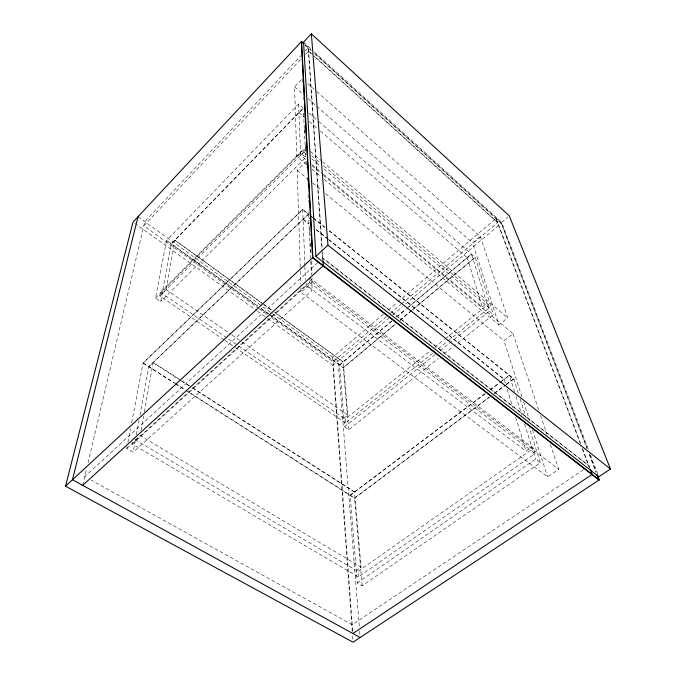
<?xml version="1.0" encoding="UTF-8"?>
<svg xmlns="http://www.w3.org/2000/svg" width="676" height="676" viewBox="0 0 676 676"><rect width="100%" height="100%" fill="white"/><g stroke="black" fill="none" stroke-linecap="round" stroke-linejoin="round"><path stroke-width="0.51" stroke-dasharray="3.38 2.54" d="M141.056 430.468L143.608 416.086M144.334 411.98L153.131 362.454L180.636 380.132M162.172 293.452L166.085 289.556L174.873 240.073L262.88 303.735M127.122 446.363L126.733 448.416L133.189 452.185L135.445 439.839M136.375 434.736L139.011 420.328M139.949 415.182L148.83 366.569L308.467 214.072L302.679 209.425L143.101 362.919L131.457 423.759M257.522 305.898L166.558 240.428L155.514 298.099L160.685 301.623L171.248 243.799L303.313 108.126L171.214 243.951M309.498 277.701L533.423 448.306L535.088 453.604L358.365 576.949L132.319 444.056L132.657 442.248M224.035 339.842L159.815 295.894L160.482 292.294L303.659 149.041L306.076 151.078M127.916 442.248L130.468 428.897M82.709 485.351L86.815 467.902M88.024 462.773L144.799 221.584L300.972 55.567M305.315 50.953L308.417 47.658L322.207 248.751M300.482 59.598L143.811 225.792L258.562 308.264M305.544 54.241L308.636 50.953L313.326 55.204M306.465 164.547L296.764 156.469L294.584 86.874L301.614 79.506M303.321 108.253L298.589 104.028L166.533 240.58L257.514 306.051M296.764 156.469L305.729 147.495L305.628 145.408M155.514 298.099L300.49 153.139L305.713 157.508L160.685 301.623M305.518 159.257L300.651 155.193L305.375 150.486M159.815 295.894L303.803 152.134L303.659 149.041M300.22 267.062L297.195 170.251L305.704 161.817M148.788 366.798L308.476 214.267L302.687 209.619L143.059 363.139L174.509 383.224M317.855 262.525L84.77 476.572L87.542 478.109M135.437 439.882L140.143 435.606L361.06 567.156L356.303 570.502M311.644 279.332L305.704 284.748L526.029 451.205L531.851 447.115M126.733 448.416L305.628 285.492L312.185 290.435L133.189 452.185M132.319 444.056L309.726 282.585L309.549 278.681M550.332 444.377L558.731 469.296L547.602 476.867L301.006 292.319L312.413 281.951L312.202 277.751M383.385 314.163L332.727 357.19L352.88 633.505M388.21 310.064L397.057 302.552M397.86 301.868L496.176 218.373L580.735 443.752M480.264 236.38L507.718 317.889L498.88 324.843L472.608 242.861L480.264 236.38L314.915 89.933M386.266 316.79L333.065 361.812L270.552 316.883M390.297 313.385L400.775 304.513M401.586 303.837L497.713 222.489L314.112 55.914M588.281 449.101L501.643 222.328L507.76 217.165M352.255 631.671L332.964 365.319L388.692 318.286M392.705 314.898L402.355 306.76M405.566 304.039L501.423 223.139L314.644 53.328M391.818 320.956L339.529 364.913L344.591 426.919L348.681 429.699L438.31 358.441M396.643 316.892L405.499 309.456M408.71 306.752L471.459 253.999L489.365 311.256L493.404 314.636L453.934 346.019M339.546 365.082L391.843 321.117M396.677 317.052L406.327 308.94M407.138 308.264L471.51 254.151M348.681 429.699L343.307 367.634L395.097 324.294M399.947 320.23L411.278 310.749M412.09 310.064L475.203 257.243L493.404 314.636M395.122 324.455L343.324 367.803L269.479 314.661M399.981 320.39L475.245 257.395L317.652 120.573M343.881 418.233L347.819 415.056L343.188 361.837L274.836 312.388M323.339 174.163L482.182 306.938L486.847 303.186M432.623 353.269L345.546 422.999L345.233 419.162L429.851 351.174M434.778 347.21L444.639 339.293M445.459 338.634L488.182 304.31L321.387 163.955M438.369 348.664L447.402 341.422M448.23 340.763L489.297 307.876L488.182 304.31M344.591 426.919L435.074 354.63M440.008 350.683L489.365 311.256M444.064 353.861L453.114 346.67M521.94 396.787L503.975 340.738L513.05 333.699L321.81 173.977M484.954 393.66L350.151 495.17L357.317 582.965L362.175 585.805L540.377 462.722L529.308 427.832M490.007 389.849L500.958 381.602M501.803 380.968L509.383 375.264L514.495 391.607M350.176 495.398L485.013 393.88M490.066 390.069L499.336 383.098M500.181 382.455L509.45 375.476M362.175 585.805L354.587 498.001L489.323 397.057M494.376 393.271L505.327 385.066M506.163 384.441L513.743 378.763L328.232 229.925M489.382 397.277L354.604 498.229L186.044 390.593M494.435 393.491L505.386 385.286M506.231 384.661L513.811 378.974L328.24 230.119M358.365 576.949L357.9 571.448L533.423 448.306M357.317 582.965L535.612 459.122L540.377 462.722M583.489 469.676L352.238 624.734L91.226 480.154M135.141 439.704L357.9 571.448M143.101 362.919L174.543 383.005M175.43 383.571L185.19 389.798M186.077 390.365L354.587 498.001M175.397 383.791L185.156 390.018M181.523 380.706L189.508 385.835M193.057 388.117L354.511 491.891L361.06 567.156M153.097 362.682L180.602 380.351M181.489 380.926L191.249 387.196M192.136 387.77L354.528 492.12M224.905 340.434L234.454 346.974M235.324 347.565L345.546 422.999M160.482 292.294L345.233 419.162M166.085 289.556L230.989 334.375M231.86 334.975L241.374 341.549M242.245 342.149L347.819 415.056M134.735 223.317L256.593 310.614M257.446 311.222L266.885 317.99M267.747 318.599L332.964 365.319M260.936 308.357L268.625 313.884M269.479 314.501L343.307 367.634M260.936 308.518L268.625 314.044M259.415 308.881L267.13 314.425M138.039 216.709L338.051 361.026L359.319 626.982M263.733 304.352L271.422 309.921M174.847 240.225L262.871 303.896M263.725 304.513L271.422 310.073M274.836 312.549L343.205 362.006M312.413 281.951L558.731 469.296M309.726 282.585L535.088 453.604M303.144 219.151L308.907 223.748M316.326 229.646L327.86 238.831M328.68 239.49L504.144 379.211L505.724 384.407M303.152 219.354L308.924 223.942M316.334 229.848L327.868 239.034M328.697 239.684L504.212 379.43M310.115 215.391L312.582 217.368M313.41 218.035L324.936 227.28M310.123 215.585L312.591 217.571M313.419 218.23L324.953 227.482M297.195 170.251L307.774 178.971M312.658 183.002L321.615 190.387M325.688 193.742L503.975 340.738M312.118 169.262L321.015 176.673M324.252 179.368L498.88 324.843M311.999 164.682L322.536 173.487M312.084 165.857L320.999 173.301M303.803 152.134L306.22 154.17M311.864 158.911L319.934 165.679M323.965 169.068L489.297 307.876M311.72 155.818L320.585 163.279M310.563 151.568L321.827 161.065M322.629 161.75L507.718 317.889M298.995 112.571L304.58 117.506M309.355 121.503L317.331 128.508M320.509 131.127L467.226 257.742M308.89 112.968L316.867 120.015M294.584 86.874L302.493 93.803M308.036 98.662L315.945 105.591M316.74 106.284L472.608 242.861M307.834 83.655L314.129 89.232M308.425 51.173L311.551 54.012M314.678 56.843L497.511 222.666M303.583 42.115L310.605 48.503M314.501 52.044L501.643 222.328M305.375 44.895L310.749 49.779M305.163 45.115L311.323 50.717M314.433 53.548L501.212 223.317L586.971 448.602M590.537 455.016L597.694 473.749M501.423 223.139L587.275 448.391M589.523 454.297L596.274 472M589.218 454.5L595.962 472.211M582.585 448.695L590.004 468.468M495.964 218.542L580.059 442.974M582.281 448.906L589.32 467.691M513.05 333.699L538.916 410.476M540.589 415.461L546.977 434.406M523.545 401.798L529.638 420.81M532.527 429.826L547.602 476.867M513.743 378.763L518.56 393.931M520.14 398.916L526.148 417.861M515.982 396.373L521.897 415.275M524.584 423.852L535.612 459.122M467.184 257.59L482.182 306.938M507.237 389.393L512.695 407.341M515.72 417.312L526.029 451.205M359.649 631.19L359.987 635.389M352.559 635.879L352.864 640.096M322.494 252.959L323.001 260.336M308.205 47.878L321.886 249.047M321.962 250.095L322.604 259.576M302.324 78.771L302.527 82.937M303.254 97.513L303.355 99.6M304.031 113.129L304.183 116.255M304.851 129.792L305.062 133.958M306.405 161.116L306.727 167.42M307.242 177.932L307.555 184.235M308.079 194.739L308.442 202.099M308.915 211.554L309.278 218.906M309.752 228.361L310.115 235.721M310.478 243.073L310.952 252.528M311.366 260.936L311.991 273.543M303.566 113.407L304.318 128.854M304.369 129.885L305.713 157.508M308.467 214.072L310.605 258.088M310.774 261.494L311.442 275.132M311.628 278.96L312.185 290.435M298.589 104.028L300.651 155.193M302.679 209.425L304.96 265.761M304.893 266.521L305.425 280.219M300.355 271.27L300.744 283.895M300.879 288.111L301.006 292.319M322.841 257.945L322.511 258.24L589.058 465.941L322.841 257.945"/><path stroke-width="1.01" d="M138.039 216.709L72.484 479.749L360.156 637.493M597.398 474.949L599.274 479.867L353.016 642.2L65.513 486.188L133.02 222.091L301.572 41.439L303.854 43.509M311.357 33.8L303.583 42.115L315.886 256.348L598.826 476.707L610.487 469L509.29 215.872L311.357 33.8L327.97 245.185L610.487 469M65.513 486.188L312.895 257.471L301.572 41.439M315.886 256.348L327.97 245.185M82.709 485.351L323.365 265.6L323.035 260.818M352.88 633.505L592.227 474.4L590.469 469.702M312.895 257.471L599.274 479.867M302.882 43.044L301.361 41.658L312.574 257.776L598.961 480.078L597.085 475.16"/></g></svg>
